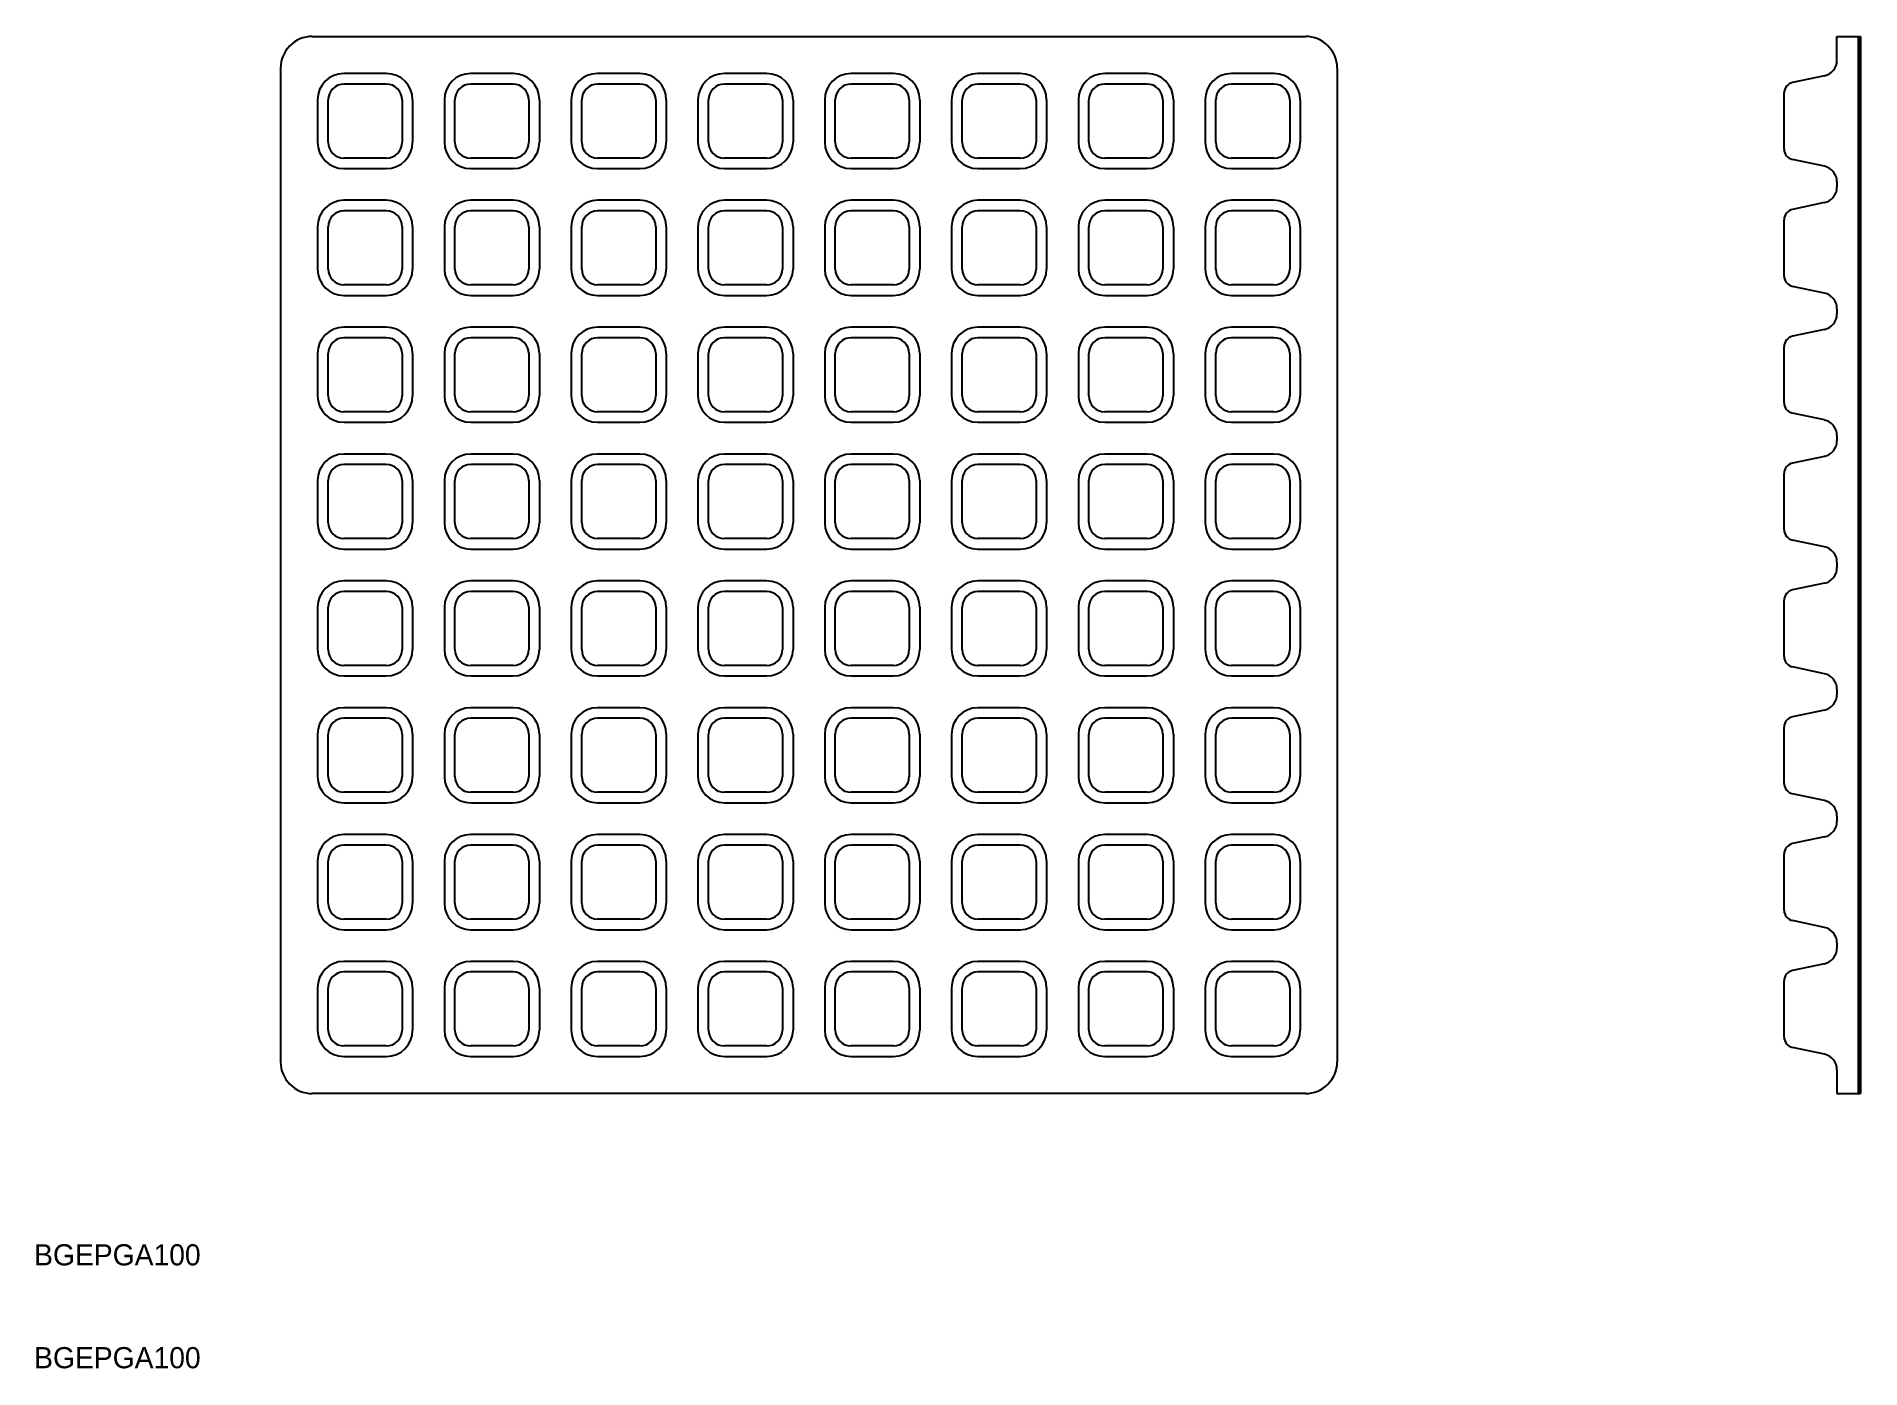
# Model space of a CAD drawing. Extents: x -22 to 150, y 151 to 277.
import ezdxf

# ---------------------------------------------------------------- set-up
doc = ezdxf.new("R2010")
doc.units = 0
doc.layers.get('0').update_dxf_attribs({"linetype": 'CONTINUOUS'})

msp = doc.modelspace()

# ---------------------------------------------------------------- linework, layer by layer
at = {"color": 7, "linetype": 'CONTINUOUS'}
for p, q in [((3.86, 277.38), (97.86, 277.38)), ((148.15, 277.38), (150.15, 277.38)), ((148.15, 275.13), (148.15, 277.38)), ((150.15, 277.38), (150.15, 177.38)), ((150.15, 277.38), (150.38, 277.38)), ((150.22, 277.38), (150.22, 177.38)), ((150.27, 277.38), (150.27, 177.38)), ((150.38, 277.38), (150.38, 177.38)), ((0.86, 274.38), (0.86, 180.38)), ((10.86, 273.88), (6.86, 273.88)), ((10.86, 272.88), (6.86, 272.88)), ((22.86, 273.88), (18.86, 273.88)), ((22.86, 272.88), (18.86, 272.88)), ((34.86, 273.88), (30.86, 273.88)), ((34.86, 272.88), (30.86, 272.88)), ((46.86, 273.88), (42.86, 273.88)), ((46.86, 272.88), (42.86, 272.88)), ((58.86, 273.88), (54.86, 273.88)), ((58.86, 272.88), (54.86, 272.88)), ((70.86, 273.88), (66.86, 273.88)), ((70.86, 272.88), (66.86, 272.88)), ((82.86, 273.88), (78.86, 273.88)), ((82.86, 272.88), (78.86, 272.88)), ((94.86, 273.88), (90.86, 273.88)), ((94.86, 272.88), (90.86, 272.88)), ((100.86, 274.38), (100.86, 180.38)), ((146.96, 273.66), (143.94, 273.02)), ((4.36, 271.38), (4.36, 267.38)), ((5.36, 267.38), (5.36, 271.38)), ((12.36, 271.38), (12.36, 267.38)), ((13.36, 271.38), (13.36, 267.38)), ((16.36, 271.38), (16.36, 267.38)), ((17.36, 267.38), (17.36, 271.38)), ((24.36, 271.38), (24.36, 267.38)), ((25.36, 271.38), (25.36, 267.38)), ((28.36, 271.38), (28.36, 267.38)), ((29.36, 267.38), (29.36, 271.38)), ((36.36, 271.38), (36.36, 267.38)), ((37.36, 271.38), (37.36, 267.38)), ((40.36, 271.38), (40.36, 267.38)), ((41.36, 267.38), (41.36, 271.38)), ((48.36, 271.38), (48.36, 267.38)), ((49.36, 271.38), (49.36, 267.38)), ((52.36, 271.38), (52.36, 267.38)), ((53.36, 267.38), (53.36, 271.38)), ((60.36, 271.38), (60.36, 267.38)), ((61.36, 271.38), (61.36, 267.38)), ((64.36, 271.38), (64.36, 267.38)), ((65.36, 267.38), (65.36, 271.38)), ((72.36, 271.38), (72.36, 267.38)), ((73.36, 271.38), (73.36, 267.38)), ((76.36, 271.38), (76.36, 267.38)), ((77.36, 267.38), (77.36, 271.38)), ((84.36, 271.38), (84.36, 267.38)), ((85.36, 271.38), (85.36, 267.38)), ((88.36, 271.38), (88.36, 267.38)), ((89.36, 267.38), (89.36, 271.38)), ((96.36, 271.38), (96.36, 267.38)), ((97.36, 271.38), (97.36, 267.38)), ((143.15, 266.72), (143.15, 272.04)), ((10.86, 265.88), (6.86, 265.88)), ((22.86, 265.88), (18.86, 265.88)), ((34.86, 265.88), (30.86, 265.88)), ((46.86, 265.88), (42.86, 265.88)), ((58.86, 265.88), (54.86, 265.88)), ((70.86, 265.88), (66.86, 265.88)), ((82.86, 265.88), (78.86, 265.88)), ((94.86, 265.88), (90.86, 265.88)), ((6.86, 264.88), (10.86, 264.88)), ((18.86, 264.88), (22.86, 264.88)), ((30.86, 264.88), (34.86, 264.88)), ((42.86, 264.88), (46.86, 264.88)), ((54.86, 264.88), (58.86, 264.88)), ((66.86, 264.88), (70.86, 264.88)), ((78.86, 264.88), (82.86, 264.88)), ((90.86, 264.88), (94.86, 264.88)), ((146.96, 265.1), (143.94, 265.74)), ((148.15, 263.63), (148.15, 263.13)), ((10.86, 261.88), (6.86, 261.88)), ((10.86, 260.88), (6.86, 260.88)), ((22.86, 261.88), (18.86, 261.88)), ((22.86, 260.88), (18.86, 260.88)), ((34.86, 261.88), (30.86, 261.88)), ((34.86, 260.88), (30.86, 260.88)), ((46.86, 261.88), (42.86, 261.88)), ((46.86, 260.88), (42.86, 260.88)), ((58.86, 261.88), (54.86, 261.88)), ((58.86, 260.88), (54.86, 260.88)), ((70.86, 261.88), (66.86, 261.88)), ((70.86, 260.88), (66.86, 260.88)), ((82.86, 261.88), (78.86, 261.88)), ((82.86, 260.88), (78.86, 260.88)), ((94.86, 261.88), (90.86, 261.88)), ((94.86, 260.88), (90.86, 260.88)), ((146.96, 261.66), (143.94, 261.02)), ((4.36, 259.38), (4.36, 255.38)), ((5.36, 255.38), (5.36, 259.38)), ((12.36, 259.38), (12.36, 255.38)), ((13.36, 259.38), (13.36, 255.38)), ((16.36, 259.38), (16.36, 255.38)), ((17.36, 255.38), (17.36, 259.38)), ((24.36, 259.38), (24.36, 255.38)), ((25.36, 259.38), (25.36, 255.38)), ((28.36, 259.38), (28.36, 255.38)), ((29.36, 255.38), (29.36, 259.38)), ((36.36, 259.38), (36.36, 255.38)), ((37.36, 259.38), (37.36, 255.38)), ((40.36, 259.38), (40.36, 255.38)), ((41.36, 255.38), (41.36, 259.38)), ((48.36, 259.38), (48.36, 255.38)), ((49.36, 259.38), (49.36, 255.38)), ((52.36, 259.38), (52.36, 255.38)), ((53.36, 255.38), (53.36, 259.38)), ((60.36, 259.38), (60.36, 255.38)), ((61.36, 259.38), (61.36, 255.38)), ((64.36, 259.38), (64.36, 255.38)), ((65.36, 255.38), (65.36, 259.38)), ((72.36, 259.38), (72.36, 255.38)), ((73.36, 259.38), (73.36, 255.38)), ((76.36, 259.38), (76.36, 255.38)), ((77.36, 255.38), (77.36, 259.38)), ((84.36, 259.38), (84.36, 255.38)), ((85.36, 259.38), (85.36, 255.38)), ((88.36, 259.38), (88.36, 255.38)), ((89.36, 255.38), (89.36, 259.38)), ((96.36, 259.38), (96.36, 255.38)), ((97.36, 259.38), (97.36, 255.38)), ((143.15, 254.72), (143.15, 260.04)), ((10.86, 253.88), (6.86, 253.88)), ((22.86, 253.88), (18.86, 253.88)), ((34.86, 253.88), (30.86, 253.88)), ((46.86, 253.88), (42.86, 253.88)), ((58.86, 253.88), (54.86, 253.88)), ((70.86, 253.88), (66.86, 253.88)), ((82.86, 253.88), (78.86, 253.88)), ((94.86, 253.88), (90.86, 253.88)), ((6.86, 252.88), (10.86, 252.88)), ((18.86, 252.88), (22.86, 252.88)), ((30.86, 252.88), (34.86, 252.88)), ((42.86, 252.88), (46.86, 252.88)), ((54.86, 252.88), (58.86, 252.88)), ((66.86, 252.88), (70.86, 252.88)), ((78.86, 252.88), (82.86, 252.88)), ((90.86, 252.88), (94.86, 252.88)), ((146.96, 253.1), (143.94, 253.74)), ((148.15, 251.63), (148.15, 251.13)), ((10.86, 249.88), (6.86, 249.88)), ((10.86, 248.88), (6.86, 248.88)), ((22.86, 249.88), (18.86, 249.88)), ((22.86, 248.88), (18.86, 248.88)), ((34.86, 249.88), (30.86, 249.88)), ((34.86, 248.88), (30.86, 248.88)), ((46.86, 249.88), (42.86, 249.88)), ((46.86, 248.88), (42.86, 248.88)), ((58.86, 249.88), (54.86, 249.88)), ((58.86, 248.88), (54.86, 248.88)), ((70.86, 249.88), (66.86, 249.88)), ((70.86, 248.88), (66.86, 248.88)), ((82.86, 249.88), (78.86, 249.88)), ((82.86, 248.88), (78.86, 248.88)), ((94.86, 249.88), (90.86, 249.88)), ((94.86, 248.88), (90.86, 248.88)), ((146.96, 249.66), (143.94, 249.02)), ((4.36, 247.38), (4.36, 243.38)), ((5.36, 243.38), (5.36, 247.38)), ((12.36, 247.38), (12.36, 243.38)), ((13.36, 247.38), (13.36, 243.38)), ((16.36, 247.38), (16.36, 243.38)), ((17.36, 243.38), (17.36, 247.38)), ((24.36, 247.38), (24.36, 243.38)), ((25.36, 247.38), (25.36, 243.38)), ((28.36, 247.38), (28.36, 243.38)), ((29.36, 243.38), (29.36, 247.38)), ((36.36, 247.38), (36.36, 243.38)), ((37.36, 247.38), (37.36, 243.38)), ((40.36, 247.38), (40.36, 243.38)), ((41.36, 243.38), (41.36, 247.38)), ((48.36, 247.38), (48.36, 243.38)), ((49.36, 247.38), (49.36, 243.38)), ((52.36, 247.38), (52.36, 243.38)), ((53.36, 243.38), (53.36, 247.38)), ((60.36, 247.38), (60.36, 243.38)), ((61.36, 247.38), (61.36, 243.38)), ((64.36, 247.38), (64.36, 243.38)), ((65.36, 243.38), (65.36, 247.38)), ((72.36, 247.38), (72.36, 243.38)), ((73.36, 247.38), (73.36, 243.38)), ((76.36, 247.38), (76.36, 243.38)), ((77.36, 243.38), (77.36, 247.38)), ((84.36, 247.38), (84.36, 243.38)), ((85.36, 247.38), (85.36, 243.38)), ((88.36, 247.38), (88.36, 243.38)), ((89.36, 243.38), (89.36, 247.38)), ((96.36, 247.38), (96.36, 243.38)), ((97.36, 247.38), (97.36, 243.38)), ((143.15, 242.72), (143.15, 248.04)), ((10.86, 241.88), (6.86, 241.88)), ((22.86, 241.88), (18.86, 241.88)), ((34.86, 241.88), (30.86, 241.88)), ((46.86, 241.88), (42.86, 241.88)), ((58.86, 241.88), (54.86, 241.88)), ((70.86, 241.88), (66.86, 241.88)), ((82.86, 241.88), (78.86, 241.88)), ((94.86, 241.88), (90.86, 241.88)), ((146.96, 241.1), (143.94, 241.74)), ((6.86, 240.88), (10.86, 240.88)), ((18.86, 240.88), (22.86, 240.88)), ((30.86, 240.88), (34.86, 240.88)), ((42.86, 240.88), (46.86, 240.88)), ((54.86, 240.88), (58.86, 240.88)), ((66.86, 240.88), (70.86, 240.88)), ((78.86, 240.88), (82.86, 240.88)), ((90.86, 240.88), (94.86, 240.88)), ((148.15, 239.63), (148.15, 239.13)), ((10.86, 237.88), (6.86, 237.88)), ((10.86, 236.88), (6.86, 236.88)), ((22.86, 237.88), (18.86, 237.88)), ((22.86, 236.88), (18.86, 236.88)), ((34.86, 237.88), (30.86, 237.88)), ((34.86, 236.88), (30.86, 236.88)), ((46.86, 237.88), (42.86, 237.88)), ((46.86, 236.88), (42.86, 236.88)), ((58.86, 237.88), (54.86, 237.88)), ((58.86, 236.88), (54.86, 236.88)), ((70.86, 237.88), (66.86, 237.88)), ((70.86, 236.88), (66.86, 236.88)), ((82.86, 237.88), (78.86, 237.88)), ((82.86, 236.88), (78.86, 236.88)), ((94.86, 237.88), (90.86, 237.88)), ((94.86, 236.88), (90.86, 236.88)), ((146.96, 237.66), (143.94, 237.02)), ((4.36, 235.38), (4.36, 231.38)), ((5.36, 231.38), (5.36, 235.38)), ((12.36, 235.38), (12.36, 231.38)), ((13.36, 235.38), (13.36, 231.38)), ((16.36, 235.38), (16.36, 231.38)), ((17.36, 231.38), (17.36, 235.38)), ((24.36, 235.38), (24.36, 231.38)), ((25.36, 235.38), (25.36, 231.38)), ((28.36, 235.38), (28.36, 231.38)), ((29.36, 231.38), (29.36, 235.38)), ((36.36, 235.38), (36.36, 231.38)), ((37.36, 235.38), (37.36, 231.38)), ((40.36, 235.38), (40.36, 231.38)), ((41.36, 231.38), (41.36, 235.38)), ((48.36, 235.38), (48.36, 231.38)), ((49.36, 235.38), (49.36, 231.38)), ((52.36, 235.38), (52.36, 231.38)), ((53.36, 231.38), (53.36, 235.38)), ((60.36, 235.38), (60.36, 231.38)), ((61.36, 235.38), (61.36, 231.38)), ((64.36, 235.38), (64.36, 231.38)), ((65.36, 231.38), (65.36, 235.38)), ((72.36, 235.38), (72.36, 231.38)), ((73.36, 235.38), (73.36, 231.38)), ((76.36, 235.38), (76.36, 231.38)), ((77.36, 231.38), (77.36, 235.38)), ((84.36, 235.38), (84.36, 231.38)), ((85.36, 235.38), (85.36, 231.38)), ((88.36, 235.38), (88.36, 231.38)), ((89.36, 231.38), (89.36, 235.38)), ((96.36, 235.38), (96.36, 231.38)), ((97.36, 235.38), (97.36, 231.38)), ((143.15, 230.72), (143.15, 236.04)), ((10.86, 229.88), (6.86, 229.88)), ((22.86, 229.88), (18.86, 229.88)), ((34.86, 229.88), (30.86, 229.88)), ((46.86, 229.88), (42.86, 229.88)), ((58.86, 229.88), (54.86, 229.88)), ((70.86, 229.88), (66.86, 229.88)), ((82.86, 229.88), (78.86, 229.88)), ((94.86, 229.88), (90.86, 229.88)), ((146.96, 229.1), (143.94, 229.74)), ((6.86, 228.88), (10.86, 228.88)), ((18.86, 228.88), (22.86, 228.88)), ((30.86, 228.88), (34.86, 228.88)), ((42.86, 228.88), (46.86, 228.88)), ((54.86, 228.88), (58.86, 228.88)), ((66.86, 228.88), (70.86, 228.88)), ((78.86, 228.88), (82.86, 228.88)), ((90.86, 228.88), (94.86, 228.88)), ((148.15, 227.63), (148.15, 227.13)), ((10.86, 225.88), (6.86, 225.88)), ((10.86, 224.88), (6.86, 224.88)), ((22.86, 225.88), (18.86, 225.88)), ((22.86, 224.88), (18.86, 224.88)), ((34.86, 225.88), (30.86, 225.88)), ((34.86, 224.88), (30.86, 224.88)), ((46.86, 225.88), (42.86, 225.88)), ((46.86, 224.88), (42.86, 224.88)), ((58.86, 225.88), (54.86, 225.88)), ((58.86, 224.88), (54.86, 224.88)), ((70.86, 225.88), (66.86, 225.88)), ((70.86, 224.88), (66.86, 224.88)), ((82.86, 225.88), (78.86, 225.88)), ((82.86, 224.88), (78.86, 224.88)), ((94.86, 225.88), (90.86, 225.88)), ((94.86, 224.88), (90.86, 224.88)), ((146.96, 225.66), (143.94, 225.02)), ((4.36, 223.38), (4.36, 219.38)), ((5.36, 219.38), (5.36, 223.38)), ((12.36, 223.38), (12.36, 219.38)), ((13.36, 223.38), (13.36, 219.38)), ((16.36, 223.38), (16.36, 219.38)), ((17.36, 219.38), (17.36, 223.38)), ((24.36, 223.38), (24.36, 219.38)), ((25.36, 223.38), (25.36, 219.38)), ((28.36, 223.38), (28.36, 219.38)), ((29.36, 219.38), (29.36, 223.38)), ((36.36, 223.38), (36.36, 219.38)), ((37.36, 223.38), (37.36, 219.38)), ((40.36, 223.38), (40.36, 219.38)), ((41.36, 219.38), (41.36, 223.38)), ((48.36, 223.38), (48.36, 219.38)), ((49.36, 223.38), (49.36, 219.38)), ((52.36, 223.38), (52.36, 219.38)), ((53.36, 219.38), (53.36, 223.38)), ((60.36, 223.38), (60.36, 219.38)), ((61.36, 223.38), (61.36, 219.38)), ((64.36, 223.38), (64.36, 219.38)), ((65.36, 219.38), (65.36, 223.38)), ((72.36, 223.38), (72.36, 219.38)), ((73.36, 223.38), (73.36, 219.38)), ((76.36, 223.38), (76.36, 219.38)), ((77.36, 219.38), (77.36, 223.38)), ((84.36, 223.38), (84.36, 219.38)), ((85.36, 223.38), (85.36, 219.38)), ((88.36, 223.38), (88.36, 219.38)), ((89.36, 219.38), (89.36, 223.38)), ((96.36, 223.38), (96.36, 219.38)), ((97.36, 223.38), (97.36, 219.38)), ((143.15, 218.72), (143.15, 224.04)), ((10.86, 217.88), (6.86, 217.88)), ((22.86, 217.88), (18.86, 217.88)), ((34.86, 217.88), (30.86, 217.88)), ((46.86, 217.88), (42.86, 217.88)), ((58.86, 217.88), (54.86, 217.88)), ((70.86, 217.88), (66.86, 217.88)), ((82.86, 217.88), (78.86, 217.88)), ((94.86, 217.88), (90.86, 217.88)), ((146.96, 217.1), (143.94, 217.74)), ((6.86, 216.88), (10.86, 216.88)), ((18.86, 216.88), (22.86, 216.88)), ((30.86, 216.88), (34.86, 216.88)), ((42.86, 216.88), (46.86, 216.88)), ((54.86, 216.88), (58.86, 216.88)), ((66.86, 216.88), (70.86, 216.88)), ((78.86, 216.88), (82.86, 216.88)), ((90.86, 216.88), (94.86, 216.88)), ((148.15, 215.63), (148.15, 215.13)), ((10.86, 213.88), (6.86, 213.88)), ((10.86, 212.88), (6.86, 212.88)), ((22.86, 213.88), (18.86, 213.88)), ((22.86, 212.88), (18.86, 212.88)), ((34.86, 213.88), (30.86, 213.88)), ((34.86, 212.88), (30.86, 212.88)), ((46.86, 213.88), (42.86, 213.88)), ((46.86, 212.88), (42.86, 212.88)), ((58.86, 213.88), (54.86, 213.88)), ((58.86, 212.88), (54.86, 212.88)), ((70.86, 213.88), (66.86, 213.88)), ((70.86, 212.88), (66.86, 212.88)), ((82.86, 213.88), (78.86, 213.88)), ((82.86, 212.88), (78.86, 212.88)), ((94.86, 213.88), (90.86, 213.88)), ((94.86, 212.88), (90.86, 212.88)), ((146.96, 213.66), (143.94, 213.02)), ((4.36, 211.38), (4.36, 207.38)), ((5.36, 207.38), (5.36, 211.38)), ((12.36, 211.38), (12.36, 207.38)), ((13.36, 211.38), (13.36, 207.38)), ((16.36, 211.38), (16.36, 207.38)), ((17.36, 207.38), (17.36, 211.38)), ((24.36, 211.38), (24.36, 207.38)), ((25.36, 211.38), (25.36, 207.38)), ((28.36, 211.38), (28.36, 207.38)), ((29.36, 207.38), (29.36, 211.38)), ((36.36, 211.38), (36.36, 207.38)), ((37.36, 211.38), (37.36, 207.38)), ((40.36, 211.38), (40.36, 207.38)), ((41.36, 207.38), (41.36, 211.38)), ((48.36, 211.38), (48.36, 207.38)), ((49.36, 211.38), (49.36, 207.38)), ((52.36, 211.38), (52.36, 207.38)), ((53.36, 207.38), (53.36, 211.38)), ((60.36, 211.38), (60.36, 207.38)), ((61.36, 211.38), (61.36, 207.38)), ((64.36, 211.38), (64.36, 207.38)), ((65.36, 207.38), (65.36, 211.38)), ((72.36, 211.38), (72.36, 207.38)), ((73.36, 211.38), (73.36, 207.38)), ((76.36, 211.38), (76.36, 207.38)), ((77.36, 207.38), (77.36, 211.38)), ((84.36, 211.38), (84.36, 207.38)), ((85.36, 211.38), (85.36, 207.38)), ((88.36, 211.38), (88.36, 207.38)), ((89.36, 207.38), (89.36, 211.38)), ((96.36, 211.38), (96.36, 207.38)), ((97.36, 211.38), (97.36, 207.38)), ((143.15, 206.72), (143.15, 212.04)), ((10.86, 205.88), (6.86, 205.88)), ((22.86, 205.88), (18.86, 205.88)), ((34.86, 205.88), (30.86, 205.88)), ((46.86, 205.88), (42.86, 205.88)), ((58.86, 205.88), (54.86, 205.88)), ((70.86, 205.88), (66.86, 205.88)), ((82.86, 205.88), (78.86, 205.88)), ((94.86, 205.88), (90.86, 205.88)), ((146.96, 205.1), (143.94, 205.74)), ((6.86, 204.88), (10.86, 204.88)), ((18.86, 204.88), (22.86, 204.88)), ((30.86, 204.88), (34.86, 204.88)), ((42.86, 204.88), (46.86, 204.88)), ((54.86, 204.88), (58.86, 204.88)), ((66.86, 204.88), (70.86, 204.88)), ((78.86, 204.88), (82.86, 204.88)), ((90.86, 204.88), (94.86, 204.88)), ((148.15, 203.63), (148.15, 203.13)), ((10.86, 201.88), (6.86, 201.88)), ((10.86, 200.88), (6.86, 200.88)), ((22.86, 201.88), (18.86, 201.88)), ((22.86, 200.88), (18.86, 200.88)), ((34.86, 201.88), (30.86, 201.88)), ((34.86, 200.88), (30.86, 200.88)), ((46.86, 201.88), (42.86, 201.88)), ((46.86, 200.88), (42.86, 200.88)), ((58.86, 201.88), (54.86, 201.88)), ((58.86, 200.88), (54.86, 200.88)), ((70.86, 201.88), (66.86, 201.88)), ((70.86, 200.88), (66.86, 200.88)), ((82.86, 201.88), (78.86, 201.88)), ((82.86, 200.88), (78.86, 200.88)), ((94.86, 201.88), (90.86, 201.88)), ((94.86, 200.88), (90.86, 200.88)), ((146.96, 201.66), (143.94, 201.02)), ((4.36, 199.38), (4.36, 195.38)), ((5.36, 195.38), (5.36, 199.38)), ((12.36, 199.38), (12.36, 195.38)), ((13.36, 199.38), (13.36, 195.38)), ((16.36, 199.38), (16.36, 195.38)), ((17.36, 195.38), (17.36, 199.38)), ((24.36, 199.38), (24.36, 195.38)), ((25.36, 199.38), (25.36, 195.38)), ((28.36, 199.38), (28.36, 195.38)), ((29.36, 195.38), (29.36, 199.38)), ((36.36, 199.38), (36.36, 195.38)), ((37.36, 199.38), (37.36, 195.38)), ((40.36, 199.38), (40.36, 195.38)), ((41.36, 195.38), (41.36, 199.38)), ((48.36, 199.38), (48.36, 195.38)), ((49.36, 199.38), (49.36, 195.38)), ((52.36, 199.38), (52.36, 195.38)), ((53.36, 195.38), (53.36, 199.38)), ((60.36, 199.38), (60.36, 195.38)), ((61.36, 199.38), (61.36, 195.38)), ((64.36, 199.38), (64.36, 195.38)), ((65.36, 195.38), (65.36, 199.38)), ((72.36, 199.38), (72.36, 195.38)), ((73.36, 199.38), (73.36, 195.38)), ((76.36, 199.38), (76.36, 195.38)), ((77.36, 195.38), (77.36, 199.38)), ((84.36, 199.38), (84.36, 195.38)), ((85.36, 199.38), (85.36, 195.38)), ((88.36, 199.38), (88.36, 195.38)), ((89.36, 195.38), (89.36, 199.38)), ((96.36, 199.38), (96.36, 195.38)), ((97.36, 199.38), (97.36, 195.38)), ((143.15, 194.72), (143.15, 200.04)), ((10.86, 193.88), (6.86, 193.88)), ((22.86, 193.88), (18.86, 193.88)), ((34.86, 193.88), (30.86, 193.88)), ((46.86, 193.88), (42.86, 193.88)), ((58.86, 193.88), (54.86, 193.88)), ((70.86, 193.88), (66.86, 193.88)), ((82.86, 193.88), (78.86, 193.88)), ((94.86, 193.88), (90.86, 193.88)), ((146.96, 193.1), (143.94, 193.74)), ((6.86, 192.88), (10.86, 192.88)), ((18.86, 192.88), (22.86, 192.88)), ((30.86, 192.88), (34.86, 192.88)), ((42.86, 192.88), (46.86, 192.88)), ((54.86, 192.88), (58.86, 192.88)), ((66.86, 192.88), (70.86, 192.88)), ((78.86, 192.88), (82.86, 192.88)), ((90.86, 192.88), (94.86, 192.88)), ((148.15, 191.63), (148.15, 191.13)), ((10.86, 189.88), (6.86, 189.88)), ((10.86, 188.88), (6.86, 188.88)), ((22.86, 189.88), (18.86, 189.88)), ((22.86, 188.88), (18.86, 188.88)), ((34.86, 189.88), (30.86, 189.88)), ((34.86, 188.88), (30.86, 188.88)), ((46.86, 189.88), (42.86, 189.88)), ((46.86, 188.88), (42.86, 188.88)), ((58.86, 189.88), (54.86, 189.88)), ((58.86, 188.88), (54.86, 188.88)), ((70.86, 189.88), (66.86, 189.88)), ((70.86, 188.88), (66.86, 188.88)), ((82.86, 189.88), (78.86, 189.88)), ((82.86, 188.88), (78.86, 188.88)), ((94.86, 189.88), (90.86, 189.88)), ((94.86, 188.88), (90.86, 188.88)), ((146.96, 189.66), (143.94, 189.02)), ((4.36, 187.38), (4.36, 183.38)), ((5.36, 183.38), (5.36, 187.38)), ((12.36, 187.38), (12.36, 183.38)), ((13.36, 187.38), (13.36, 183.38)), ((16.36, 187.38), (16.36, 183.38)), ((17.36, 183.38), (17.36, 187.38)), ((24.36, 187.38), (24.36, 183.38)), ((25.36, 187.38), (25.36, 183.38)), ((28.36, 187.38), (28.36, 183.38)), ((29.36, 183.38), (29.36, 187.38)), ((36.36, 187.38), (36.36, 183.38)), ((37.36, 187.38), (37.36, 183.38)), ((40.36, 187.38), (40.36, 183.38)), ((41.36, 183.38), (41.36, 187.38)), ((48.36, 187.38), (48.36, 183.38)), ((49.36, 187.38), (49.36, 183.38)), ((52.36, 187.38), (52.36, 183.38)), ((53.36, 183.38), (53.36, 187.38)), ((60.36, 187.38), (60.36, 183.38)), ((61.36, 187.38), (61.36, 183.38)), ((64.36, 187.38), (64.36, 183.38)), ((65.36, 183.38), (65.36, 187.38)), ((72.36, 187.38), (72.36, 183.38)), ((73.36, 187.38), (73.36, 183.38)), ((76.36, 187.38), (76.36, 183.38)), ((77.36, 183.38), (77.36, 187.38)), ((84.36, 187.38), (84.36, 183.38)), ((85.36, 187.38), (85.36, 183.38)), ((88.36, 187.38), (88.36, 183.38)), ((89.36, 183.38), (89.36, 187.38)), ((96.36, 187.38), (96.36, 183.38)), ((97.36, 187.38), (97.36, 183.38)), ((143.15, 182.72), (143.15, 188.04)), ((10.86, 181.88), (6.86, 181.88)), ((22.86, 181.88), (18.86, 181.88)), ((34.86, 181.88), (30.86, 181.88)), ((46.86, 181.88), (42.86, 181.88)), ((58.86, 181.88), (54.86, 181.88)), ((70.86, 181.88), (66.86, 181.88)), ((82.86, 181.88), (78.86, 181.88)), ((94.86, 181.88), (90.86, 181.88)), ((146.96, 181.1), (143.94, 181.74)), ((6.86, 180.88), (10.86, 180.88)), ((18.86, 180.88), (22.86, 180.88)), ((30.86, 180.88), (34.86, 180.88)), ((42.86, 180.88), (46.86, 180.88)), ((54.86, 180.88), (58.86, 180.88)), ((66.86, 180.88), (70.86, 180.88)), ((78.86, 180.88), (82.86, 180.88)), ((90.86, 180.88), (94.86, 180.88)), ((148.15, 179.63), (148.15, 177.38)), ((148.15, 177.9), (148.15, 177.38)), ((97.86, 177.38), (3.86, 177.38)), ((148.15, 177.38), (150.15, 177.38)), ((150.15, 177.38), (150.38, 177.38))]:
    msp.add_line(p, q, dxfattribs=at)
for centre, radius, start, end in [((3.86, 274.38), 3, 90, 180), ((97.86, 274.38), 3, 0, 90), ((146.65, 275.13), 1.5, 282, 360), ((6.86, 271.38), 2.5, 90, 180), ((6.86, 271.38), 1.5, 90, 180), ((10.86, 271.38), 2.5, 0, 90), ((10.86, 271.38), 1.5, 0, 90), ((18.86, 271.38), 2.5, 90, 180), ((18.86, 271.38), 1.5, 90, 180), ((22.86, 271.38), 2.5, 0, 90), ((22.86, 271.38), 1.5, 0, 90), ((30.86, 271.38), 2.5, 90, 180), ((30.86, 271.38), 1.5, 90, 180), ((34.86, 271.38), 2.5, 0, 90), ((34.86, 271.38), 1.5, 0, 90), ((42.86, 271.38), 2.5, 90, 180), ((42.86, 271.38), 1.5, 90, 180), ((46.86, 271.38), 2.5, 360, 90), ((46.86, 271.38), 1.5, 360, 90), ((54.86, 271.38), 2.5, 90, 180), ((54.86, 271.38), 1.5, 90, 180), ((58.86, 271.38), 2.5, 360, 90), ((58.86, 271.38), 1.5, 360, 90), ((66.86, 271.38), 2.5, 90, 180), ((66.86, 271.38), 1.5, 90, 180), ((70.86, 271.38), 2.5, 360, 90), ((70.86, 271.38), 1.5, 360, 90), ((78.86, 271.38), 2.5, 90, 180), ((78.86, 271.38), 1.5, 90, 180), ((82.86, 271.38), 2.5, 360, 90), ((82.86, 271.38), 1.5, 360, 90), ((90.86, 271.38), 2.5, 90, 180), ((90.86, 271.38), 1.5, 90, 180), ((94.86, 271.38), 2.5, 360, 90), ((94.86, 271.38), 1.5, 360, 90), ((144.15, 272.04), 1, 102, 180), ((6.86, 267.38), 2.5, 180, 270), ((6.86, 267.38), 1.5, 180, 270), ((10.86, 267.38), 1.5, 270, 0), ((10.86, 267.38), 2.5, 270, 0), ((18.86, 267.38), 2.5, 180, 270), ((18.86, 267.38), 1.5, 180, 270), ((22.86, 267.38), 2.5, 270, 0), ((22.86, 267.38), 1.5, 270, 0), ((30.86, 267.38), 2.5, 180, 270), ((30.86, 267.38), 1.5, 180, 270), ((34.86, 267.38), 2.5, 270, 0), ((34.86, 267.38), 1.5, 270, 0), ((42.86, 267.38), 2.5, 180, 270), ((42.86, 267.38), 1.5, 180, 270), ((46.86, 267.38), 2.5, 270, 0), ((46.86, 267.38), 1.5, 270, 0), ((54.86, 267.38), 2.5, 180, 270), ((54.86, 267.38), 1.5, 180, 270), ((58.86, 267.38), 1.5, 270, 0), ((58.86, 267.38), 2.5, 270, 0), ((66.86, 267.38), 2.5, 180, 270), ((66.86, 267.38), 1.5, 180, 270), ((70.86, 267.38), 1.5, 270, 0), ((70.86, 267.38), 2.5, 270, 0), ((78.86, 267.38), 2.5, 180, 270), ((78.86, 267.38), 1.5, 180, 270), ((82.86, 267.38), 1.5, 270, 0), ((82.86, 267.38), 2.5, 270, 0), ((90.86, 267.38), 2.5, 180, 270), ((90.86, 267.38), 1.5, 180, 270), ((94.86, 267.38), 1.5, 270, 0), ((94.86, 267.38), 2.5, 270, 0), ((144.15, 266.72), 1, 180, 258), ((146.65, 263.63), 1.5, 0, 78), ((146.65, 263.13), 1.5, 282, 360), ((6.86, 259.38), 2.5, 90, 180), ((6.86, 259.38), 1.5, 90, 180), ((10.86, 259.38), 2.5, 0, 90), ((10.86, 259.38), 1.5, 0, 90), ((18.86, 259.38), 2.5, 90, 180), ((18.86, 259.38), 1.5, 90, 180), ((22.86, 259.38), 2.5, 0, 90), ((22.86, 259.38), 1.5, 0, 90), ((30.86, 259.38), 2.5, 90, 180), ((30.86, 259.38), 1.5, 90, 180), ((34.86, 259.38), 2.5, 0, 90), ((34.86, 259.38), 1.5, 0, 90), ((42.86, 259.38), 2.5, 90, 180), ((42.86, 259.38), 1.5, 90, 180), ((46.86, 259.38), 2.5, 360, 90), ((46.86, 259.38), 1.5, 360, 90), ((54.86, 259.38), 2.5, 90, 180), ((54.86, 259.38), 1.5, 90, 180), ((58.86, 259.38), 2.5, 360, 90), ((58.86, 259.38), 1.5, 360, 90), ((66.86, 259.38), 2.5, 90, 180), ((66.86, 259.38), 1.5, 90, 180), ((70.86, 259.38), 2.5, 360, 90), ((70.86, 259.38), 1.5, 360, 90), ((78.86, 259.38), 2.5, 90, 180), ((78.86, 259.38), 1.5, 90, 180), ((82.86, 259.38), 2.5, 360, 90), ((82.86, 259.38), 1.5, 360, 90), ((90.86, 259.38), 2.5, 90, 180), ((90.86, 259.38), 1.5, 90, 180), ((94.86, 259.38), 2.5, 360, 90), ((94.86, 259.38), 1.5, 360, 90), ((144.15, 260.04), 1, 102, 180), ((6.86, 255.38), 2.5, 180, 270), ((6.86, 255.38), 1.5, 180, 270), ((10.86, 255.38), 1.5, 270, 0), ((10.86, 255.38), 2.5, 270, 0), ((18.86, 255.38), 2.5, 180, 270), ((18.86, 255.38), 1.5, 180, 270), ((22.86, 255.38), 2.5, 270, 0), ((22.86, 255.38), 1.5, 270, 0), ((30.86, 255.38), 2.5, 180, 270), ((30.86, 255.38), 1.5, 180, 270), ((34.86, 255.38), 2.5, 270, 0), ((34.86, 255.38), 1.5, 270, 0), ((42.86, 255.38), 2.5, 180, 270), ((42.86, 255.38), 1.5, 180, 270), ((46.86, 255.38), 2.5, 270, 0), ((46.86, 255.38), 1.5, 270, 0), ((54.86, 255.38), 2.5, 180, 270), ((54.86, 255.38), 1.5, 180, 270), ((58.86, 255.38), 1.5, 270, 0), ((58.86, 255.38), 2.5, 270, 0), ((66.86, 255.38), 2.5, 180, 270), ((66.86, 255.38), 1.5, 180, 270), ((70.86, 255.38), 1.5, 270, 0), ((70.86, 255.38), 2.5, 270, 0), ((78.86, 255.38), 2.5, 180, 270), ((78.86, 255.38), 1.5, 180, 270), ((82.86, 255.38), 1.5, 270, 0), ((82.86, 255.38), 2.5, 270, 0), ((90.86, 255.38), 2.5, 180, 270), ((90.86, 255.38), 1.5, 180, 270), ((94.86, 255.38), 1.5, 270, 0), ((94.86, 255.38), 2.5, 270, 0), ((144.15, 254.72), 1, 180, 258), ((146.65, 251.63), 1.5, 0, 78), ((146.65, 251.13), 1.5, 282, 360), ((6.86, 247.38), 2.5, 90, 180), ((6.86, 247.38), 1.5, 90, 180), ((10.86, 247.38), 2.5, 0, 90), ((10.86, 247.38), 1.5, 0, 90), ((18.86, 247.38), 2.5, 90, 180), ((18.86, 247.38), 1.5, 90, 180), ((22.86, 247.38), 2.5, 0, 90), ((22.86, 247.38), 1.5, 0, 90), ((30.86, 247.38), 2.5, 90, 180), ((30.86, 247.38), 1.5, 90, 180), ((34.86, 247.38), 2.5, 0, 90), ((34.86, 247.38), 1.5, 0, 90), ((42.86, 247.38), 2.5, 90, 180), ((42.86, 247.38), 1.5, 90, 180), ((46.86, 247.38), 2.5, 360, 90), ((46.86, 247.38), 1.5, 360, 90), ((54.86, 247.38), 2.5, 90, 180), ((54.86, 247.38), 1.5, 90, 180), ((58.86, 247.38), 2.5, 360, 90), ((58.86, 247.38), 1.5, 360, 90), ((66.86, 247.38), 2.5, 90, 180), ((66.86, 247.38), 1.5, 90, 180), ((70.86, 247.38), 2.5, 360, 90), ((70.86, 247.38), 1.5, 360, 90), ((78.86, 247.38), 2.5, 90, 180), ((78.86, 247.38), 1.5, 90, 180), ((82.86, 247.38), 2.5, 360, 90), ((82.86, 247.38), 1.5, 360, 90), ((90.86, 247.38), 2.5, 90, 180), ((90.86, 247.38), 1.5, 90, 180), ((94.86, 247.38), 2.5, 360, 90), ((94.86, 247.38), 1.5, 360, 90), ((144.15, 248.04), 1, 102, 180), ((6.86, 243.38), 2.5, 180, 270), ((6.86, 243.38), 1.5, 180, 270), ((10.86, 243.38), 1.5, 270, 0), ((10.86, 243.38), 2.5, 270, 0), ((18.86, 243.38), 2.5, 180, 270), ((18.86, 243.38), 1.5, 180, 270), ((22.86, 243.38), 2.5, 270, 0), ((22.86, 243.38), 1.5, 270, 0), ((30.86, 243.38), 2.5, 180, 270), ((30.86, 243.38), 1.5, 180, 270), ((34.86, 243.38), 2.5, 270, 0), ((34.86, 243.38), 1.5, 270, 0), ((42.86, 243.38), 2.5, 180, 270), ((42.86, 243.38), 1.5, 180, 270), ((46.86, 243.38), 2.5, 270, 0), ((46.86, 243.38), 1.5, 270, 0), ((54.86, 243.38), 2.5, 180, 270), ((54.86, 243.38), 1.5, 180, 270), ((58.86, 243.38), 1.5, 270, 0), ((58.86, 243.38), 2.5, 270, 0), ((66.86, 243.38), 2.5, 180, 270), ((66.86, 243.38), 1.5, 180, 270), ((70.86, 243.38), 1.5, 270, 0), ((70.86, 243.38), 2.5, 270, 0), ((78.86, 243.38), 2.5, 180, 270), ((78.86, 243.38), 1.5, 180, 270), ((82.86, 243.38), 1.5, 270, 0), ((82.86, 243.38), 2.5, 270, 0), ((90.86, 243.38), 2.5, 180, 270), ((90.86, 243.38), 1.5, 180, 270), ((94.86, 243.38), 1.5, 270, 0), ((94.86, 243.38), 2.5, 270, 0), ((144.15, 242.72), 1, 180, 258), ((146.65, 239.63), 1.5, 0, 78), ((146.65, 239.13), 1.5, 282, 360), ((6.86, 235.38), 2.5, 90, 180), ((6.86, 235.38), 1.5, 90, 180), ((10.86, 235.38), 2.5, 0, 90), ((10.86, 235.38), 1.5, 0, 90), ((18.86, 235.38), 2.5, 90, 180), ((18.86, 235.38), 1.5, 90, 180), ((22.86, 235.38), 2.5, 0, 90), ((22.86, 235.38), 1.5, 0, 90), ((30.86, 235.38), 2.5, 90, 180), ((30.86, 235.38), 1.5, 90, 180), ((34.86, 235.38), 2.5, 0, 90), ((34.86, 235.38), 1.5, 0, 90), ((42.86, 235.38), 2.5, 90, 180), ((42.86, 235.38), 1.5, 90, 180), ((46.86, 235.38), 2.5, 360, 90), ((46.86, 235.38), 1.5, 360, 90), ((54.86, 235.38), 2.5, 90, 180), ((54.86, 235.38), 1.5, 90, 180), ((58.86, 235.38), 2.5, 360, 90), ((58.86, 235.38), 1.5, 360, 90), ((66.86, 235.38), 2.5, 90, 180), ((66.86, 235.38), 1.5, 90, 180), ((70.86, 235.38), 2.5, 360, 90), ((70.86, 235.38), 1.5, 360, 90), ((78.86, 235.38), 2.5, 90, 180), ((78.86, 235.38), 1.5, 90, 180), ((82.86, 235.38), 2.5, 360, 90), ((82.86, 235.38), 1.5, 360, 90), ((90.86, 235.38), 2.5, 90, 180), ((90.86, 235.38), 1.5, 90, 180), ((94.86, 235.38), 2.5, 360, 90), ((94.86, 235.38), 1.5, 360, 90), ((144.15, 236.04), 1, 102, 180), ((6.86, 231.38), 2.5, 180, 270), ((6.86, 231.38), 1.5, 180, 270), ((10.86, 231.38), 1.5, 270, 0), ((10.86, 231.38), 2.5, 270, 0), ((18.86, 231.38), 2.5, 180, 270), ((18.86, 231.38), 1.5, 180, 270), ((22.86, 231.38), 2.5, 270, 0), ((22.86, 231.38), 1.5, 270, 0), ((30.86, 231.38), 2.5, 180, 270), ((30.86, 231.38), 1.5, 180, 270), ((34.86, 231.38), 2.5, 270, 0), ((34.86, 231.38), 1.5, 270, 0), ((42.86, 231.38), 2.5, 180, 270), ((42.86, 231.38), 1.5, 180, 270), ((46.86, 231.38), 2.5, 270, 0), ((46.86, 231.38), 1.5, 270, 0), ((54.86, 231.38), 2.5, 180, 270), ((54.86, 231.38), 1.5, 180, 270), ((58.86, 231.38), 1.5, 270, 0), ((58.86, 231.38), 2.5, 270, 0), ((66.86, 231.38), 2.5, 180, 270), ((66.86, 231.38), 1.5, 180, 270), ((70.86, 231.38), 1.5, 270, 0), ((70.86, 231.38), 2.5, 270, 0), ((78.86, 231.38), 2.5, 180, 270), ((78.86, 231.38), 1.5, 180, 270), ((82.86, 231.38), 1.5, 270, 0), ((82.86, 231.38), 2.5, 270, 0), ((90.86, 231.38), 2.5, 180, 270), ((90.86, 231.38), 1.5, 180, 270), ((94.86, 231.38), 1.5, 270, 0), ((94.86, 231.38), 2.5, 270, 0), ((144.15, 230.72), 1, 180, 258), ((146.65, 227.63), 1.5, 0, 78), ((146.65, 227.13), 1.5, 282, 360), ((6.86, 223.38), 2.5, 90, 180), ((6.86, 223.38), 1.5, 90, 180), ((10.86, 223.38), 2.5, 0, 90), ((10.86, 223.38), 1.5, 0, 90), ((18.86, 223.38), 2.5, 90, 180), ((18.86, 223.38), 1.5, 90, 180), ((22.86, 223.38), 2.5, 0, 90), ((22.86, 223.38), 1.5, 0, 90), ((30.86, 223.38), 2.5, 90, 180), ((30.86, 223.38), 1.5, 90, 180), ((34.86, 223.38), 2.5, 0, 90), ((34.86, 223.38), 1.5, 0, 90), ((42.86, 223.38), 2.5, 90, 180), ((42.86, 223.38), 1.5, 90, 180), ((46.86, 223.38), 2.5, 360, 90), ((46.86, 223.38), 1.5, 360, 90), ((54.86, 223.38), 2.5, 90, 180), ((54.86, 223.38), 1.5, 90, 180), ((58.86, 223.38), 2.5, 360, 90), ((58.86, 223.38), 1.5, 360, 90), ((66.86, 223.38), 2.5, 90, 180), ((66.86, 223.38), 1.5, 90, 180), ((70.86, 223.38), 2.5, 360, 90), ((70.86, 223.38), 1.5, 360, 90), ((78.86, 223.38), 2.5, 90, 180), ((78.86, 223.38), 1.5, 90, 180), ((82.86, 223.38), 2.5, 360, 90), ((82.86, 223.38), 1.5, 360, 90), ((90.86, 223.38), 2.5, 90, 180), ((90.86, 223.38), 1.5, 90, 180), ((94.86, 223.38), 2.5, 360, 90), ((94.86, 223.38), 1.5, 360, 90), ((144.15, 224.04), 1, 102, 180), ((6.86, 219.38), 2.5, 180, 270), ((6.86, 219.38), 1.5, 180, 270), ((10.86, 219.38), 1.5, 270, 0), ((10.86, 219.38), 2.5, 270, 0), ((18.86, 219.38), 2.5, 180, 270), ((18.86, 219.38), 1.5, 180, 270), ((22.86, 219.38), 2.5, 270, 0), ((22.86, 219.38), 1.5, 270, 0), ((30.86, 219.38), 2.5, 180, 270), ((30.86, 219.38), 1.5, 180, 270), ((34.86, 219.38), 2.5, 270, 0), ((34.86, 219.38), 1.5, 270, 0), ((42.86, 219.38), 2.5, 180, 270), ((42.86, 219.38), 1.5, 180, 270), ((46.86, 219.38), 2.5, 270, 0), ((46.86, 219.38), 1.5, 270, 0), ((54.86, 219.38), 2.5, 180, 270), ((54.86, 219.38), 1.5, 180, 270), ((58.86, 219.38), 1.5, 270, 0), ((58.86, 219.38), 2.5, 270, 0), ((66.86, 219.38), 2.5, 180, 270), ((66.86, 219.38), 1.5, 180, 270), ((70.86, 219.38), 1.5, 270, 0), ((70.86, 219.38), 2.5, 270, 0), ((78.86, 219.38), 2.5, 180, 270), ((78.86, 219.38), 1.5, 180, 270), ((82.86, 219.38), 1.5, 270, 0), ((82.86, 219.38), 2.5, 270, 0), ((90.86, 219.38), 2.5, 180, 270), ((90.86, 219.38), 1.5, 180, 270), ((94.86, 219.38), 1.5, 270, 0), ((94.86, 219.38), 2.5, 270, 0), ((144.15, 218.72), 1, 180, 258), ((146.65, 215.63), 1.5, 0, 78), ((146.65, 215.13), 1.5, 282, 360), ((6.86, 211.38), 2.5, 90, 180), ((6.86, 211.38), 1.5, 90, 180), ((10.86, 211.38), 2.5, 0, 90), ((10.86, 211.38), 1.5, 0, 90), ((18.86, 211.38), 2.5, 90, 180), ((18.86, 211.38), 1.5, 90, 180), ((22.86, 211.38), 2.5, 0, 90), ((22.86, 211.38), 1.5, 0, 90), ((30.86, 211.38), 2.5, 90, 180), ((30.86, 211.38), 1.5, 90, 180), ((34.86, 211.38), 2.5, 0, 90), ((34.86, 211.38), 1.5, 0, 90), ((42.86, 211.38), 2.5, 90, 180), ((42.86, 211.38), 1.5, 90, 180), ((46.86, 211.38), 2.5, 360, 90), ((46.86, 211.38), 1.5, 360, 90), ((54.86, 211.38), 2.5, 90, 180), ((54.86, 211.38), 1.5, 90, 180), ((58.86, 211.38), 2.5, 360, 90), ((58.86, 211.38), 1.5, 360, 90), ((66.86, 211.38), 2.5, 90, 180), ((66.86, 211.38), 1.5, 90, 180), ((70.86, 211.38), 2.5, 360, 90), ((70.86, 211.38), 1.5, 360, 90), ((78.86, 211.38), 2.5, 90, 180), ((78.86, 211.38), 1.5, 90, 180), ((82.86, 211.38), 2.5, 360, 90), ((82.86, 211.38), 1.5, 360, 90), ((90.86, 211.38), 2.5, 90, 180), ((90.86, 211.38), 1.5, 90, 180), ((94.86, 211.38), 2.5, 360, 90), ((94.86, 211.38), 1.5, 360, 90), ((144.15, 212.04), 1, 102, 180), ((6.86, 207.38), 2.5, 180, 270), ((6.86, 207.38), 1.5, 180, 270), ((10.86, 207.38), 1.5, 270, 0), ((10.86, 207.38), 2.5, 270, 0), ((18.86, 207.38), 2.5, 180, 270), ((18.86, 207.38), 1.5, 180, 270), ((22.86, 207.38), 2.5, 270, 0), ((22.86, 207.38), 1.5, 270, 0), ((30.86, 207.38), 2.5, 180, 270), ((30.86, 207.38), 1.5, 180, 270), ((34.86, 207.38), 2.5, 270, 0), ((34.86, 207.38), 1.5, 270, 0), ((42.86, 207.38), 2.5, 180, 270), ((42.86, 207.38), 1.5, 180, 270), ((46.86, 207.38), 2.5, 270, 0), ((46.86, 207.38), 1.5, 270, 0), ((54.86, 207.38), 2.5, 180, 270), ((54.86, 207.38), 1.5, 180, 270), ((58.86, 207.38), 1.5, 270, 0), ((58.86, 207.38), 2.5, 270, 0), ((66.86, 207.38), 2.5, 180, 270), ((66.86, 207.38), 1.5, 180, 270), ((70.86, 207.38), 1.5, 270, 0), ((70.86, 207.38), 2.5, 270, 0), ((78.86, 207.38), 2.5, 180, 270), ((78.86, 207.38), 1.5, 180, 270), ((82.86, 207.38), 1.5, 270, 0), ((82.86, 207.38), 2.5, 270, 0), ((90.86, 207.38), 2.5, 180, 270), ((90.86, 207.38), 1.5, 180, 270), ((94.86, 207.38), 1.5, 270, 0), ((94.86, 207.38), 2.5, 270, 0), ((144.15, 206.72), 1, 180, 258), ((146.65, 203.63), 1.5, 0, 78), ((146.65, 203.13), 1.5, 282, 360), ((6.86, 199.38), 2.5, 90, 180), ((6.86, 199.38), 1.5, 90, 180), ((10.86, 199.38), 2.5, 0, 90), ((10.86, 199.38), 1.5, 0, 90), ((18.86, 199.38), 2.5, 90, 180), ((18.86, 199.38), 1.5, 90, 180), ((22.86, 199.38), 2.5, 0, 90), ((22.86, 199.38), 1.5, 0, 90), ((30.86, 199.38), 2.5, 90, 180), ((30.86, 199.38), 1.5, 90, 180), ((34.86, 199.38), 2.5, 0, 90), ((34.86, 199.38), 1.5, 0, 90), ((42.86, 199.38), 2.5, 90, 180), ((42.86, 199.38), 1.5, 90, 180), ((46.86, 199.38), 2.5, 360, 90), ((46.86, 199.38), 1.5, 360, 90), ((54.86, 199.38), 2.5, 90, 180), ((54.86, 199.38), 1.5, 90, 180), ((58.86, 199.38), 2.5, 360, 90), ((58.86, 199.38), 1.5, 360, 90), ((66.86, 199.38), 2.5, 90, 180), ((66.86, 199.38), 1.5, 90, 180), ((70.86, 199.38), 2.5, 360, 90), ((70.86, 199.38), 1.5, 360, 90), ((78.86, 199.38), 2.5, 90, 180), ((78.86, 199.38), 1.5, 90, 180), ((82.86, 199.38), 2.5, 360, 90), ((82.86, 199.38), 1.5, 360, 90), ((90.86, 199.38), 2.5, 90, 180), ((90.86, 199.38), 1.5, 90, 180), ((94.86, 199.38), 2.5, 360, 90), ((94.86, 199.38), 1.5, 360, 90), ((144.15, 200.04), 1, 102, 180), ((6.86, 195.38), 2.5, 180, 270), ((6.86, 195.38), 1.5, 180, 270), ((10.86, 195.38), 1.5, 270, 0), ((10.86, 195.38), 2.5, 270, 0), ((18.86, 195.38), 2.5, 180, 270), ((18.86, 195.38), 1.5, 180, 270), ((22.86, 195.38), 2.5, 270, 0), ((22.86, 195.38), 1.5, 270, 0), ((30.86, 195.38), 2.5, 180, 270), ((30.86, 195.38), 1.5, 180, 270), ((34.86, 195.38), 2.5, 270, 0), ((34.86, 195.38), 1.5, 270, 0), ((42.86, 195.38), 2.5, 180, 270), ((42.86, 195.38), 1.5, 180, 270), ((46.86, 195.38), 2.5, 270, 0), ((46.86, 195.38), 1.5, 270, 0), ((54.86, 195.38), 2.5, 180, 270), ((54.86, 195.38), 1.5, 180, 270), ((58.86, 195.38), 1.5, 270, 0), ((58.86, 195.38), 2.5, 270, 0), ((66.86, 195.38), 2.5, 180, 270), ((66.86, 195.38), 1.5, 180, 270), ((70.86, 195.38), 1.5, 270, 0), ((70.86, 195.38), 2.5, 270, 0), ((78.86, 195.38), 2.5, 180, 270), ((78.86, 195.38), 1.5, 180, 270), ((82.86, 195.38), 1.5, 270, 0), ((82.86, 195.38), 2.5, 270, 0), ((90.86, 195.38), 2.5, 180, 270), ((90.86, 195.38), 1.5, 180, 270), ((94.86, 195.38), 1.5, 270, 0), ((94.86, 195.38), 2.5, 270, 0), ((144.15, 194.72), 1, 180, 258), ((146.65, 191.63), 1.5, 0, 78), ((146.65, 191.13), 1.5, 282, 360), ((6.86, 187.38), 2.5, 90, 180), ((6.86, 187.38), 1.5, 90, 180), ((10.86, 187.38), 2.5, 0, 90), ((10.86, 187.38), 1.5, 0, 90), ((18.86, 187.38), 2.5, 90, 180), ((18.86, 187.38), 1.5, 90, 180), ((22.86, 187.38), 2.5, 0, 90), ((22.86, 187.38), 1.5, 0, 90), ((30.86, 187.38), 2.5, 90, 180), ((30.86, 187.38), 1.5, 90, 180), ((34.86, 187.38), 2.5, 0, 90), ((34.86, 187.38), 1.5, 0, 90), ((42.86, 187.38), 2.5, 90, 180), ((42.86, 187.38), 1.5, 90, 180), ((46.86, 187.38), 2.5, 360, 90), ((46.86, 187.38), 1.5, 360, 90), ((54.86, 187.38), 2.5, 90, 180), ((54.86, 187.38), 1.5, 90, 180), ((58.86, 187.38), 2.5, 360, 90), ((58.86, 187.38), 1.5, 360, 90), ((66.86, 187.38), 2.5, 90, 180), ((66.86, 187.38), 1.5, 90, 180), ((70.86, 187.38), 2.5, 360, 90), ((70.86, 187.38), 1.5, 360, 90), ((78.86, 187.38), 2.5, 90, 180), ((78.86, 187.38), 1.5, 90, 180), ((82.86, 187.38), 2.5, 360, 90), ((82.86, 187.38), 1.5, 360, 90), ((90.86, 187.38), 2.5, 90, 180), ((90.86, 187.38), 1.5, 90, 180), ((94.86, 187.38), 2.5, 360, 90), ((94.86, 187.38), 1.5, 360, 90), ((144.15, 188.04), 1, 102, 180), ((6.86, 183.38), 2.5, 180, 270), ((6.86, 183.38), 1.5, 180, 270), ((10.86, 183.38), 1.5, 270, 0), ((10.86, 183.38), 2.5, 270, 0), ((18.86, 183.38), 2.5, 180, 270), ((18.86, 183.38), 1.5, 180, 270), ((22.86, 183.38), 2.5, 270, 0), ((22.86, 183.38), 1.5, 270, 0), ((30.86, 183.38), 2.5, 180, 270), ((30.86, 183.38), 1.5, 180, 270), ((34.86, 183.38), 2.5, 270, 0), ((34.86, 183.38), 1.5, 270, 0), ((42.86, 183.38), 2.5, 180, 270), ((42.86, 183.38), 1.5, 180, 270), ((46.86, 183.38), 2.5, 270, 0), ((46.86, 183.38), 1.5, 270, 0), ((54.86, 183.38), 2.5, 180, 270), ((54.86, 183.38), 1.5, 180, 270), ((58.86, 183.38), 1.5, 270, 0), ((58.86, 183.38), 2.5, 270, 0), ((66.86, 183.38), 2.5, 180, 270), ((66.86, 183.38), 1.5, 180, 270), ((70.86, 183.38), 1.5, 270, 0), ((70.86, 183.38), 2.5, 270, 0), ((78.86, 183.38), 2.5, 180, 270), ((78.86, 183.38), 1.5, 180, 270), ((82.86, 183.38), 1.5, 270, 0), ((82.86, 183.38), 2.5, 270, 0), ((90.86, 183.38), 2.5, 180, 270), ((90.86, 183.38), 1.5, 180, 270), ((94.86, 183.38), 1.5, 270, 0), ((94.86, 183.38), 2.5, 270, 0), ((144.15, 182.72), 1, 180, 258), ((3.86, 180.38), 3, 180, 270), ((97.86, 180.38), 3, 270, 360), ((146.65, 179.63), 1.5, 0, 78)]:
    msp.add_arc(centre, radius, start, end, dxfattribs=at)

# ---------------------------------------------------------------- texts
for p in [(-22.46, 161.12), (-22.46, 151.39)]:
    msp.add_text('BGEPGA100', height=2, dxfattribs=at).set_placement(p)

doc.saveas('drawing.dxf')
